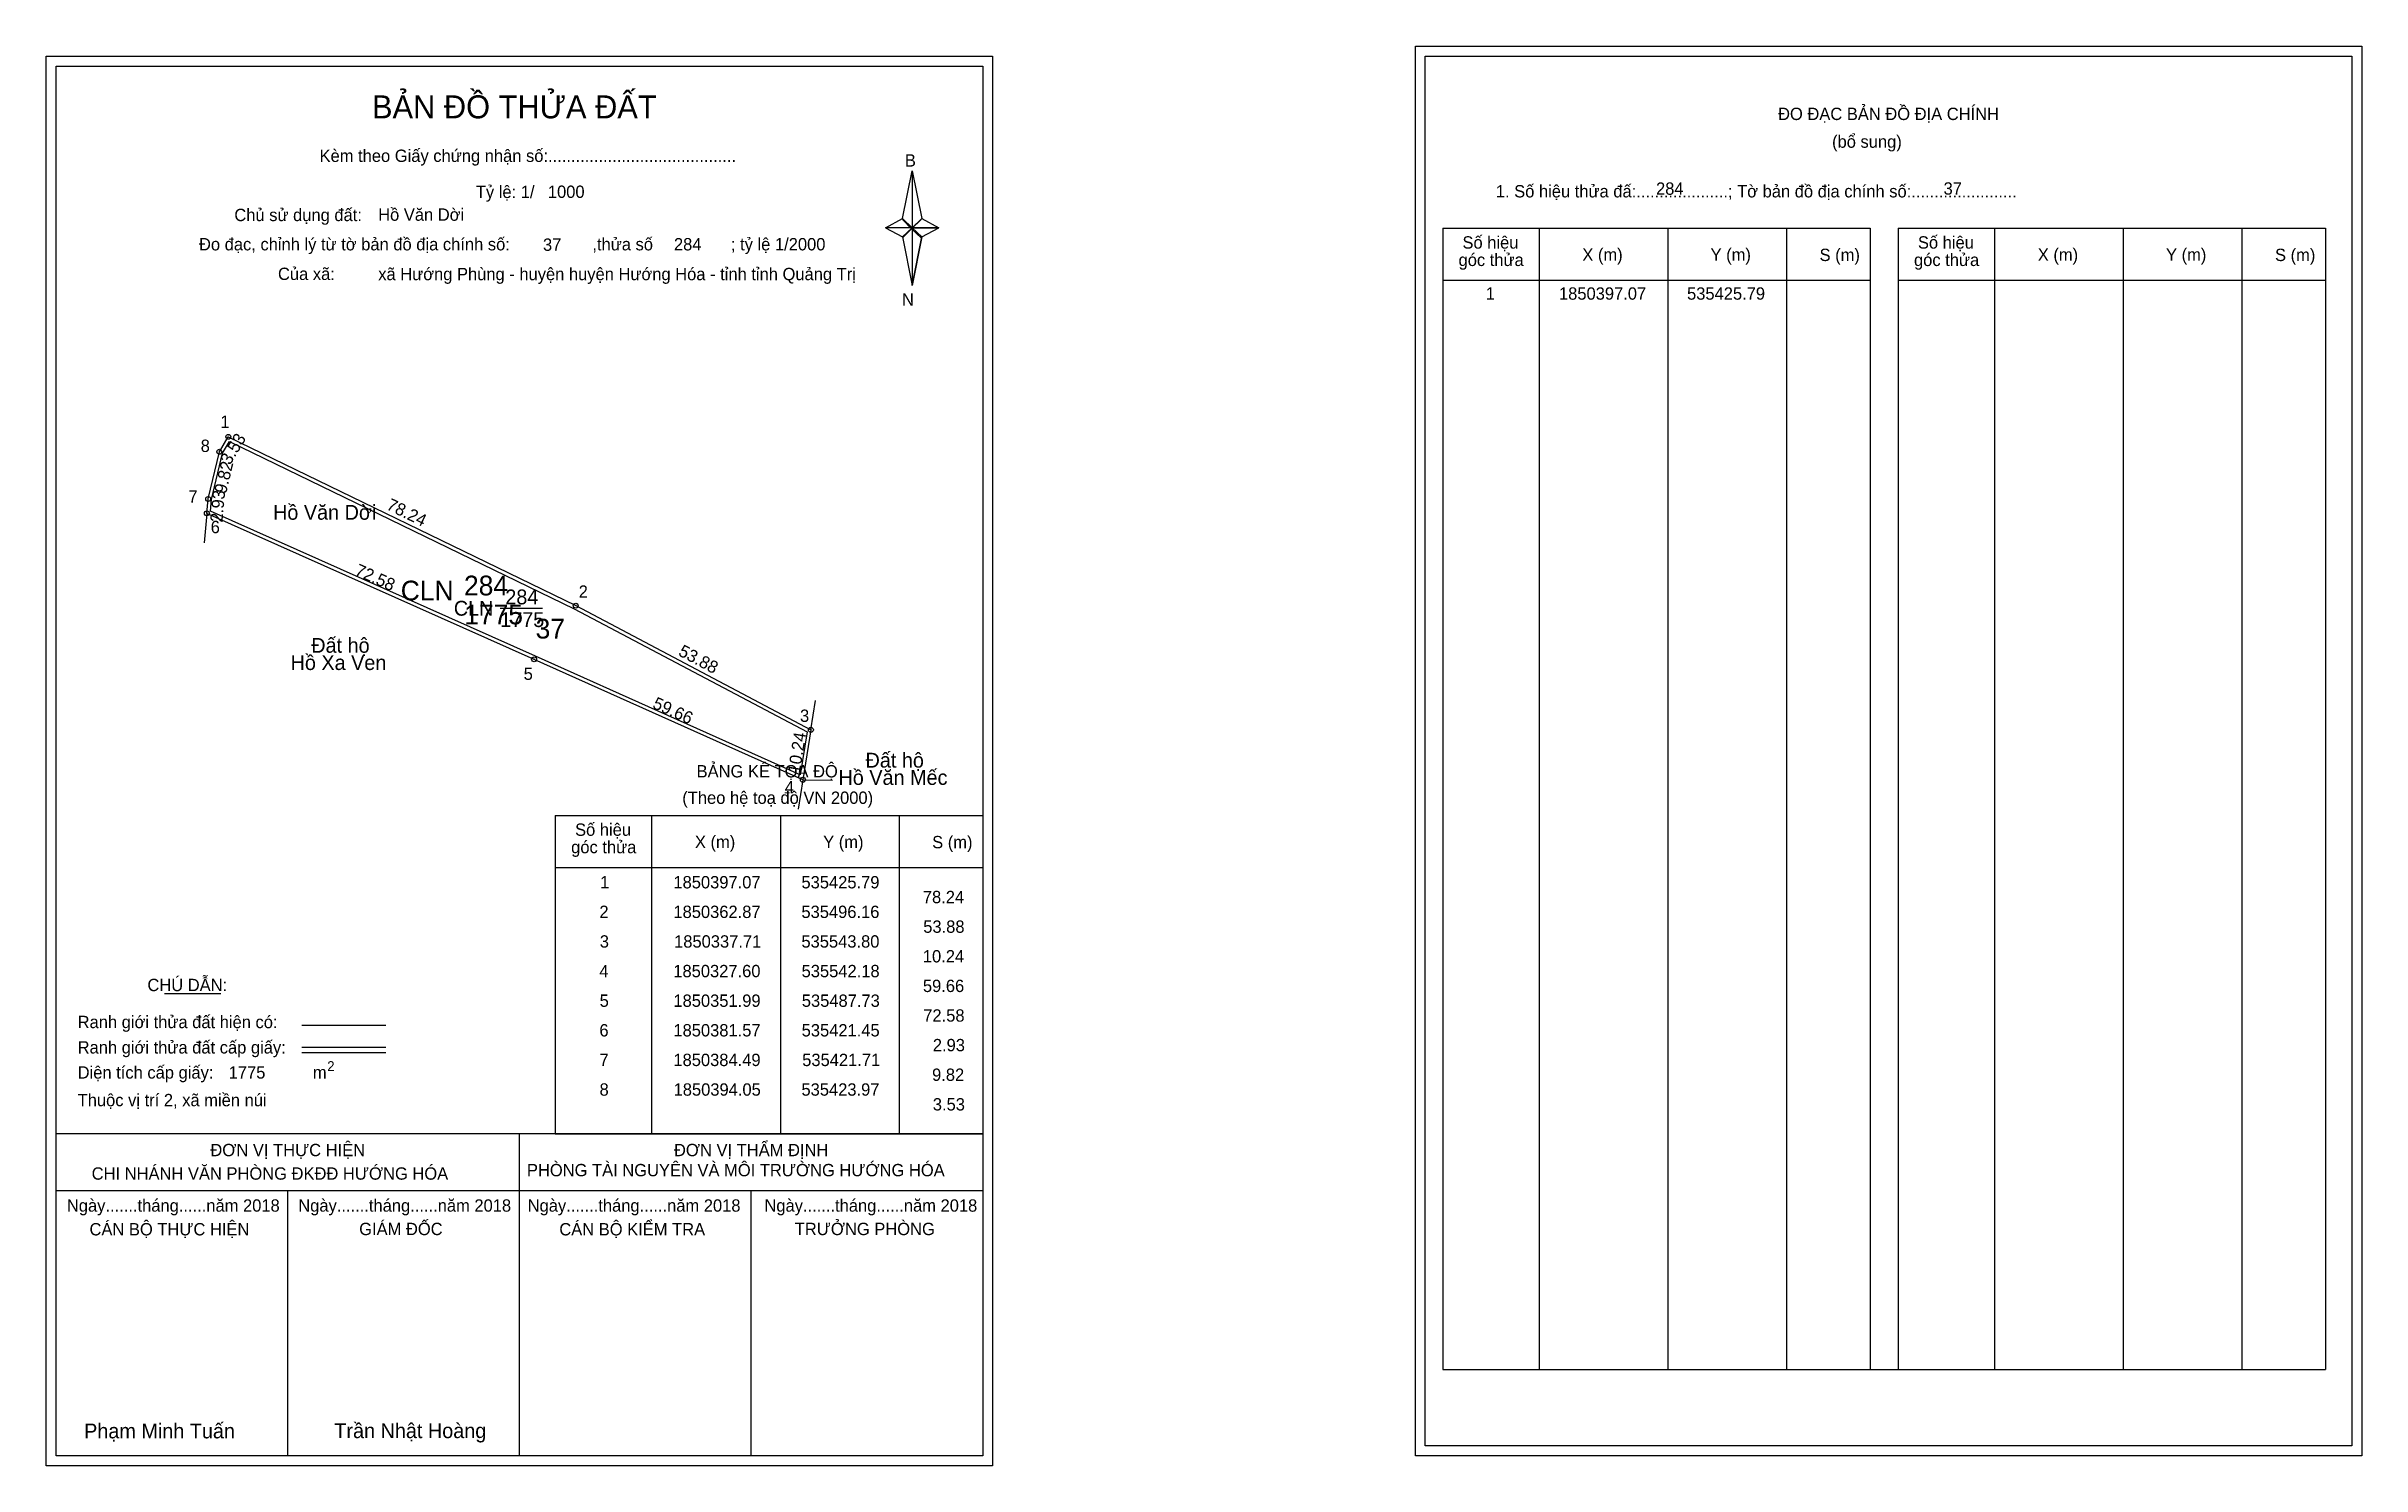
# Model space of a CAD drawing. Extents: x 535389 to 535858, y 1850189 to 1850476.
import ezdxf

# ---------------------------------------------------------------- set-up
doc = ezdxf.new("R2010")
doc.units = 0
for name, color, linetype in [('Level 1', 7, 'Continuous'), ('Level 10', 7, 'Continuous'), ('Level 11', 7, 'Continuous'), ('Level 13', 7, 'Continuous'), ('Level 2', 7, 'Continuous'), ('Level 27', 7, 'Continuous'), ('Level 3', 7, 'Continuous'), ('Level 36', 7, 'Continuous'), ('Level 4', 7, 'Continuous'), ('Level 49', 7, 'Continuous'), ('Level 5', 7, 'Continuous'), ('Level 53', 7, 'Continuous'), ('Level 55', 7, 'Continuous'), ('Level 6', 7, 'Continuous'), ('Level 63', 7, 'Continuous'), ('Level 7', 7, 'Continuous'), ('Level 9', 7, 'Continuous')]:
    doc.layers.add(name, color=color, linetype=linetype)

msp = doc.modelspace()

# ---------------------------------------------------------------- linework, layer by layer
at = {"layer": 'Level 1'}
for p, q in [((535668.24, 1850474.2), (535668.24, 1850474.2)), ((535390.92, 1850472.2), (535390.92, 1850472.2)), ((535562.34, 1850441.32), (535564.31, 1850450.96)), ((535564.31, 1850450.96), (535564.31, 1850439.43)), ((535564.31, 1850450.96), (535566.28, 1850441.32)), ((535558.9, 1850439.43), (535562.34, 1850441.32)), ((535562.34, 1850441.32), (535564.31, 1850439.43)), ((535564.16, 1850439.21), (535562.34, 1850441.1)), ((535566.13, 1850441.1), (535564.16, 1850439.21)), ((535564.16, 1850439.21), (535566.13, 1850441.1)), ((535566.28, 1850441.32), (535564.31, 1850439.43)), ((535564.31, 1850439.43), (535562.34, 1850437.59)), ((535564.16, 1850439.21), (535562.34, 1850437.37)), ((535562.34, 1850437.37), (535564.16, 1850439.21)), ((535562.34, 1850437.59), (535564.31, 1850427.73)), ((535566.13, 1850437.37), (535564.16, 1850439.21)), ((535564.31, 1850439.43), (535564.31, 1850427.73)), ((535564.31, 1850439.43), (535569.72, 1850439.43)), ((535564.31, 1850439.43), (535566.28, 1850437.59)), ((535566.28, 1850437.59), (535564.31, 1850427.73)), ((535566.28, 1850437.59), (535569.72, 1850439.43)), ((535671.78, 1850439.34), (535758.38, 1850439.34)), ((535691.37, 1850208.08), (535691.37, 1850439.34)), ((535717.44, 1850208.08), (535717.44, 1850439.34)), ((535741.41, 1850439.34), (535741.41, 1850208.08)), ((535758.38, 1850439.34), (535758.38, 1850208.08)), ((535764.03, 1850439.34), (535850.64, 1850439.34)), ((535783.62, 1850208.08), (535783.62, 1850439.34)), ((535809.7, 1850208.08), (535809.7, 1850439.34)), ((535833.67, 1850439.34), (535833.67, 1850208.08)), ((535850.64, 1850439.34), (535850.64, 1850208.08)), ((535671.78, 1850428.82), (535758.38, 1850428.82)), ((535764.03, 1850428.82), (535850.64, 1850428.82)), ((535492.02, 1850320.37), (535578.62, 1850320.37)), ((535511.61, 1850255.85), (535511.61, 1850320.37)), ((535537.68, 1850255.85), (535537.68, 1850320.37)), ((535561.65, 1850320.37), (535561.65, 1850255.85)), ((535492.02, 1850309.84), (535578.62, 1850309.84)), ((535412.84, 1850284.26), (535424.24, 1850284.26)), ((535440.7, 1850277.86), (535457.72, 1850277.86)), ((535440.7, 1850273.41), (535457.72, 1850273.41)), ((535440.7, 1850272.32), (535457.72, 1850272.32)), ((535497.75, 1850255.85), (535390.92, 1850255.85)), ((535578.62, 1850255.85), (535473.78, 1850255.85)), ((535484.77, 1850190.62), (535484.77, 1850255.85)), ((535492.02, 1850255.84), (535578.62, 1850255.84)), ((535578.62, 1850244.3), (535390.92, 1850244.3)), ((535437.84, 1850190.62), (535437.84, 1850244.3)), ((535531.69, 1850190.62), (535531.69, 1850244.3)), ((535671.78, 1850208.08), (535850.64, 1850208.08)), ((535855.94, 1850192.62), (535855.94, 1850192.62)), ((535578.62, 1850190.62), (535578.62, 1850190.62))]:
    msp.add_line(p, q, dxfattribs=at)
for points in [[(535562.34, 1850441.32), (535564.31, 1850450.96), (535564.31, 1850439.43)], [(535564.31, 1850439.43), (535566.28, 1850441.32), (535569.72, 1850439.43)], [(535558.9, 1850439.43), (535562.34, 1850437.59), (535564.31, 1850439.43)], [(535564.31, 1850439.43), (535564.31, 1850427.73), (535566.28, 1850437.59)]]:
    msp.add_lwpolyline(points, close=True, dxfattribs=at)
at = {"layer": 'Level 10'}
for points in [[(535543.8, 1850337.71), (535542.18, 1850327.6), (535487.73, 1850351.99), (535421.45, 1850381.57), (535421.71, 1850384.49), (535423.97, 1850394.05), (535425.79, 1850397.07), (535496.16, 1850362.87)], [(535543.03, 1850337.33), (535541.63, 1850328.61), (535488.02, 1850352.63), (535422.19, 1850382.01), (535422.4, 1850384.38), (535424.63, 1850393.78), (535426.06, 1850396.16), (535495.84, 1850362.25)]]:
    msp.add_lwpolyline(points, close=True, dxfattribs=at)
at = {"layer": 'Level 11'}
for centre in [(535423.97, 1850394.05), (535425.79, 1850397.07), (535421.71, 1850384.49), (535421.45, 1850381.57), (535496.16, 1850362.87), (535487.73, 1850351.99), (535543.8, 1850337.71), (535543.8, 1850337.71), (535542.18, 1850327.6)]:
    msp.add_circle(centre, 0.5, dxfattribs=at)
at = {"layer": 'Level 27'}
for p, q in [((535421.45, 1850381.57), (535420.92, 1850375.59)), ((535543.8, 1850337.71), (535544.74, 1850343.64)), ((535542.18, 1850327.6), (535541.24, 1850321.67)), ((535542.18, 1850327.6), (535548.18, 1850327.52))]:
    msp.add_line(p, q, dxfattribs=at)
at = {"layer": 'Level 3'}
for p, q in [((535671.78, 1850439.34), (535671.78, 1850208.08)), ((535764.03, 1850439.34), (535764.03, 1850208.08)), ((535492.02, 1850320.37), (535492.02, 1850255.85))]:
    msp.add_line(p, q, dxfattribs=at)
at = {"layer": 'Level 63'}
for points in [[(535388.92, 1850474.2), (535580.62, 1850474.2), (535580.62, 1850188.62), (535388.92, 1850188.62)], [(535666.25, 1850476.2), (535857.95, 1850476.2), (535857.95, 1850190.62), (535666.25, 1850190.62)], [(535668.25, 1850474.2), (535855.95, 1850474.2), (535855.95, 1850192.62), (535668.25, 1850192.62)], [(535390.92, 1850472.2), (535578.62, 1850472.2), (535578.62, 1850190.62), (535390.92, 1850190.62)]]:
    msp.add_lwpolyline(points, close=True, dxfattribs=at)
at = {"layer": 'Level 9'}
msp.add_line((535480.86, 1850362.34), (535489.44, 1850362.34), dxfattribs=at)

# ---------------------------------------------------------------- texts
at = {"layer": 'Level 1'}
for s, height, p in [('BẢN ĐỒ THỬA ĐẤT', 4.6657, (535454.89, 1850461.6)), ('ĐO ĐẠC BẢN ĐỒ ĐỊA CHÍNH', 2.5, (535739.72, 1850461.26)), ('Kèm theo Giấy chứng nhận số:.........................................', 2.5, (535444.27, 1850452.77)), ('(bổ sung)', 2.5, (535750.66, 1850455.64)), ('B', 2.5, (535562.85, 1850451.83)), ('1. Số hiệu thửa đấ:....................; Tờ bản đồ địa chính số:.......................', 2.5, (535682.55, 1850445.58)), ('Chủ sử dụng đất:', 2.5, (535427.01, 1850440.78)), ('Đo đạc, chỉnh lý từ tờ bản đồ địa chính số:                  ,thửa số                 ; tỷ lệ 1/2000', 2.5, (535419.85, 1850434.85)), ('Số hiệu', 2.5, (535675.79, 1850435.21)), ('Số hiệu', 2.5, (535768.05, 1850435.21)), ('góc thửa', 2.5, (535675, 1850431.68)), ('X (m)', 2.5, (535700.07, 1850432.74)), ('Y (m)', 2.5, (535726.05, 1850432.74)), ('S (m)', 2.5, (535748.13, 1850432.69)), ('góc thửa', 2.5, (535767.26, 1850431.68)), ('X (m)', 2.5, (535792.33, 1850432.74)), ('Y (m)', 2.5, (535818.31, 1850432.74)), ('S (m)', 2.5, (535840.39, 1850432.69)), ('Của xã:', 2.5, (535435.85, 1850428.85)), ('N', 2.5, (535562.25, 1850423.66)), ('BẢNG KÊ TỌA ĐỘ', 2.5, (535520.65, 1850328.07)), ('(Theo hệ toạ độ VN 2000)', 2.5, (535517.75, 1850322.71)), ('góc thửa', 2.5, (535495.24, 1850312.71)), ('Số hiệu', 2.5, (535496.03, 1850316.24)), ('X (m)', 2.5, (535520.31, 1850313.76)), ('Y (m)', 2.5, (535546.29, 1850313.76)), ('S (m)', 2.5, (535568.37, 1850313.71)), ('CHÚ DẪN:', 2.5, (535409.4, 1850284.77)), ('Ranh giới thửa đất hiện có:', 2.5, (535395.27, 1850277.27)), ('Ranh giới thửa đất cấp giấy:', 2.5, (535395.27, 1850272.13)), ('Diện tích cấp giấy:', 2.5, (535395.27, 1850267.05)), ('m', 2.5, (535442.92, 1850267.07)), ('2', 2, (535445.82, 1850268.58)), ('Thuộc vị trí 2, xã miền núi', 2.5, (535395.27, 1850261.45)), ('ĐƠN VỊ THỰC HIỆN', 2.5, (535422.15, 1850251.33)), ('ĐƠN VỊ THẨM ĐỊNH', 2.5, (535516.06, 1850251.33)), ('CHI NHÁNH VĂN PHÒNG ĐKĐĐ HƯỚNG HÓA', 2.5, (535398.11, 1850246.57)), ('PHÒNG TÀI NGUYÊN VÀ MÔI TRƯỜNG HƯỚNG HÓA', 2.5, (535486.28, 1850247.26)), ('Ngày.......tháng......năm 2018', 2.5, (535393.09, 1850240.09)), ('Ngày.......tháng......năm 2018', 2.5, (535439.96, 1850240.09)), ('Ngày.......tháng......năm 2018', 2.5, (535486.43, 1850240.09)), ('Ngày.......tháng......năm 2018', 2.5, (535534.39, 1850240.09)), ('CÁN BỘ THỰC HIỆN', 2.5, (535397.67, 1850235.28)), ('GIÁM ĐỐC', 2.5, (535452.3, 1850235.34)), ('CÁN BỘ KIỂM TRA', 2.5, (535492.84, 1850235.28)), ('TRƯỞNG PHÒNG', 2.5, (535540.53, 1850235.34)), ('Phạm Minh Tuấn', 3, (535396.58, 1850194.16)), ('Trần Nhật Hoàng', 3, (535447.27, 1850194.21))]:
    msp.add_text(s, height=height, dxfattribs=at).set_placement(p)
at = {"layer": 'Level 11'}
msp.add_text('Tỷ lệ: 1/', height=2.5, dxfattribs=at).set_placement((535475.93, 1850445.46))
at = {"layer": 'Level 13'}
for s, p in [('284', (535481.9, 1850363.14)), ('CLN', (535471.47, 1850360.84)), ('1775', (535480.86, 1850358.54))]:
    msp.add_text(s, height=3, dxfattribs=at).set_placement(p)
at = {"layer": 'Level 2'}
msp.add_text('Hồ Văn Dời', height=3, dxfattribs=at).set_placement((535434.85, 1850380.28))
at = {"layer": 'Level 3'}
msp.add_text('CLN ', height=4, dxfattribs=at).set_placement((535460.72, 1850363.93))
at = {"layer": 'Level 36'}
for s, p in [('Đất hộ', (535442.59, 1850353.33)), ('Hồ Xa Ven', (535438.4, 1850349.83)), ('Đất hộ', (535554.87, 1850330.06)), ('Hồ Văn Mếc', (535549.39, 1850326.56))]:
    msp.add_text(s, height=3, dxfattribs=at).set_placement(p)
at = {"layer": 'Level 4'}
msp.add_text('284', height=4, dxfattribs=at).set_placement((535473.53, 1850364.95))
at = {"layer": 'Level 49'}
for s, rotation, p in [('3.53', 58.9248, (535426.12, 1850391.22)), ('9.82', 76.6994, (535425.33, 1850385.44)), ('2.93', 84.9117, (535424.59, 1850379.67)), ('78.24', 334.0801, (535457.64, 1850382.48)), ('72.58', 335.9493, (535451.22, 1850369.16)), ('53.88', 332.1602, (535516.77, 1850352.89)), ('59.66', 335.8708, (535511.55, 1850342.19)), ('10.24', 80.8965, (535541.55, 1850328.74))]:
    msp.add_text(s, height=2.5, rotation=rotation, dxfattribs=at).set_placement(p)
at = {"layer": 'Level 5'}
msp.add_text('1775', height=4, dxfattribs=at).set_placement((535473.58, 1850359.08))
at = {"layer": 'Level 53'}
for s, p in [('1', (535680.5, 1850424.86)), ('1850397.07', (535695.34, 1850424.86)), ('535425.79', (535721.28, 1850424.86)), ('1', (535501.11, 1850305.59)), ('1850397.07', (535515.95, 1850305.59)), ('535425.79', (535541.89, 1850305.59)), ('78.24', (535566.48, 1850302.59)), ('2', (535500.96, 1850299.59)), ('1850362.87', (535515.95, 1850299.59)), ('535496.16', (535541.88, 1850299.59)), ('3', (535501.04, 1850293.59)), ('1850337.71', (535516.09, 1850293.59)), ('535543.80', (535541.88, 1850293.59)), ('53.88', (535566.56, 1850296.59)), ('10.24', (535566.48, 1850290.59)), ('4', (535500.95, 1850287.59)), ('1850327.60', (535515.93, 1850287.59)), ('535542.18', (535541.92, 1850287.59)), ('59.66', (535566.49, 1850284.59)), ('5', (535501.01, 1850281.59)), ('1850351.99', (535515.95, 1850281.59)), ('535487.73', (535541.96, 1850281.59)), ('6', (535500.96, 1850275.59)), ('1850381.57', (535515.95, 1850275.59)), ('535421.45', (535541.93, 1850275.59)), ('72.58', (535566.56, 1850278.59)), ('2.93', (535568.5, 1850272.59)), ('7', (535500.97, 1850269.59)), ('1850384.49', (535515.95, 1850269.59)), ('535421.71', (535542.04, 1850269.59)), ('9.82', (535568.35, 1850266.59)), ('8', (535500.99, 1850263.59)), ('1850394.05', (535515.99, 1850263.59)), ('535423.97', (535541.89, 1850263.59)), ('3.53', (535568.5, 1850260.59))]:
    msp.add_text(s, height=2.5, dxfattribs=at).set_placement(p)
at = {"layer": 'Level 55'}
for s, height, p in [('8', 0.4, (535423.84, 1850394.05)), ('1', 0.4, (535425.68, 1850397.07)), ('7', 0.4, (535421.58, 1850384.49)), ('6', 0.4, (535421.31, 1850381.57)), ('282', 0.11, (535421.33, 1850381.46)), ('282', 0.11, (535421.33, 1850381.46)), ('2', 0.4, (535496.02, 1850362.87)), ('5', 0.4, (535487.6, 1850351.99)), ('282', 0.11, (535487.61, 1850351.88)), ('282', 0.11, (535487.61, 1850351.88)), ('3', 0.4, (535543.68, 1850337.71)), ('0', 0.11, (535543.76, 1850337.6)), ('0', 0.11, (535543.76, 1850337.6)), ('4', 0.4, (535542.04, 1850327.6)), ('282', 0.11, (535542.06, 1850327.49)), ('282', 0.11, (535542.06, 1850327.49)), ('0', 0.11, (535542.14, 1850327.49)), ('0', 0.11, (535542.14, 1850327.49))]:
    msp.add_text(s, height=height, dxfattribs=at).set_placement(p)
at = {"layer": 'Level 6'}
for s, p in [('1000', (535490.52, 1850445.48)), ('284', (535715, 1850446.12)), ('37', (535773.25, 1850446.14)), ('Hồ Văn Dời', (535456.14, 1850440.85)), ('37', (535489.53, 1850434.76)), ('284', (535516.06, 1850434.84)), ('xã Hướng Phùng - huyện huyện Hướng Hóa - tỉnh tỉnh Quảng Trị', (535456.16, 1850428.81)), ('1775', (535425.86, 1850267.05))]:
    msp.add_text(s, height=2.5, dxfattribs=at).set_placement(p)
at = {"layer": 'Level 7'}
msp.add_text('37', height=4, dxfattribs=at).set_placement((535488.04, 1850356.21))
at = {"layer": 'Level 9'}
for s, p in [('1', (535424.18, 1850398.89)), ('8', (535420.19, 1850394.01)), ('7', (535417.71, 1850383.75)), ('6', (535422.22, 1850377.56)), ('2', (535496.76, 1850364.47)), ('5', (535485.62, 1850347.82)), ('3', (535541.6, 1850339.32)), ('4', (535538.51, 1850324.83))]:
    msp.add_text(s, height=2.5, dxfattribs=at).set_placement(p)

doc.saveas('drawing.dxf')
